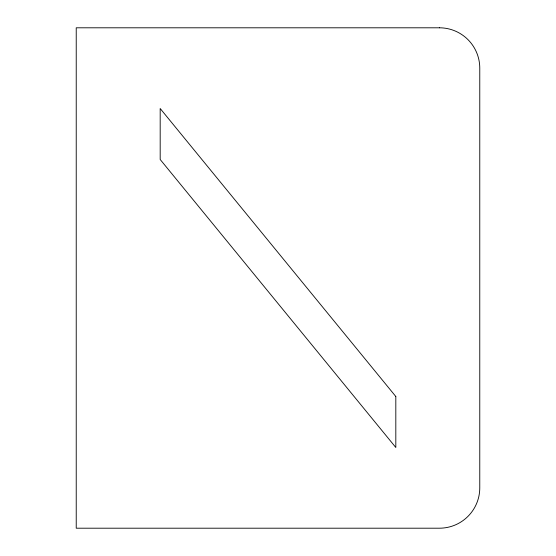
<?xml version="1.0" encoding="UTF-8"?>
<svg xmlns="http://www.w3.org/2000/svg" width="556" height="556" viewBox="0 0 556 556"><rect width="100%" height="100%" fill="white"/><g stroke="black" fill="none" stroke-linecap="round" stroke-linejoin="round"><path stroke-width="0.83" d="M439.421 27.8L76.228 27.8L76.228 528.2L439.421 528.2A40.352 40.352 0 0 0 479.772 487.848L479.772 68.152A40.352 40.352 0 0 0 439.421 27.8M395.816 396.511L160.184 108.51L160.184 159.489L395.816 447.49L395.816 396.511"/></g></svg>
